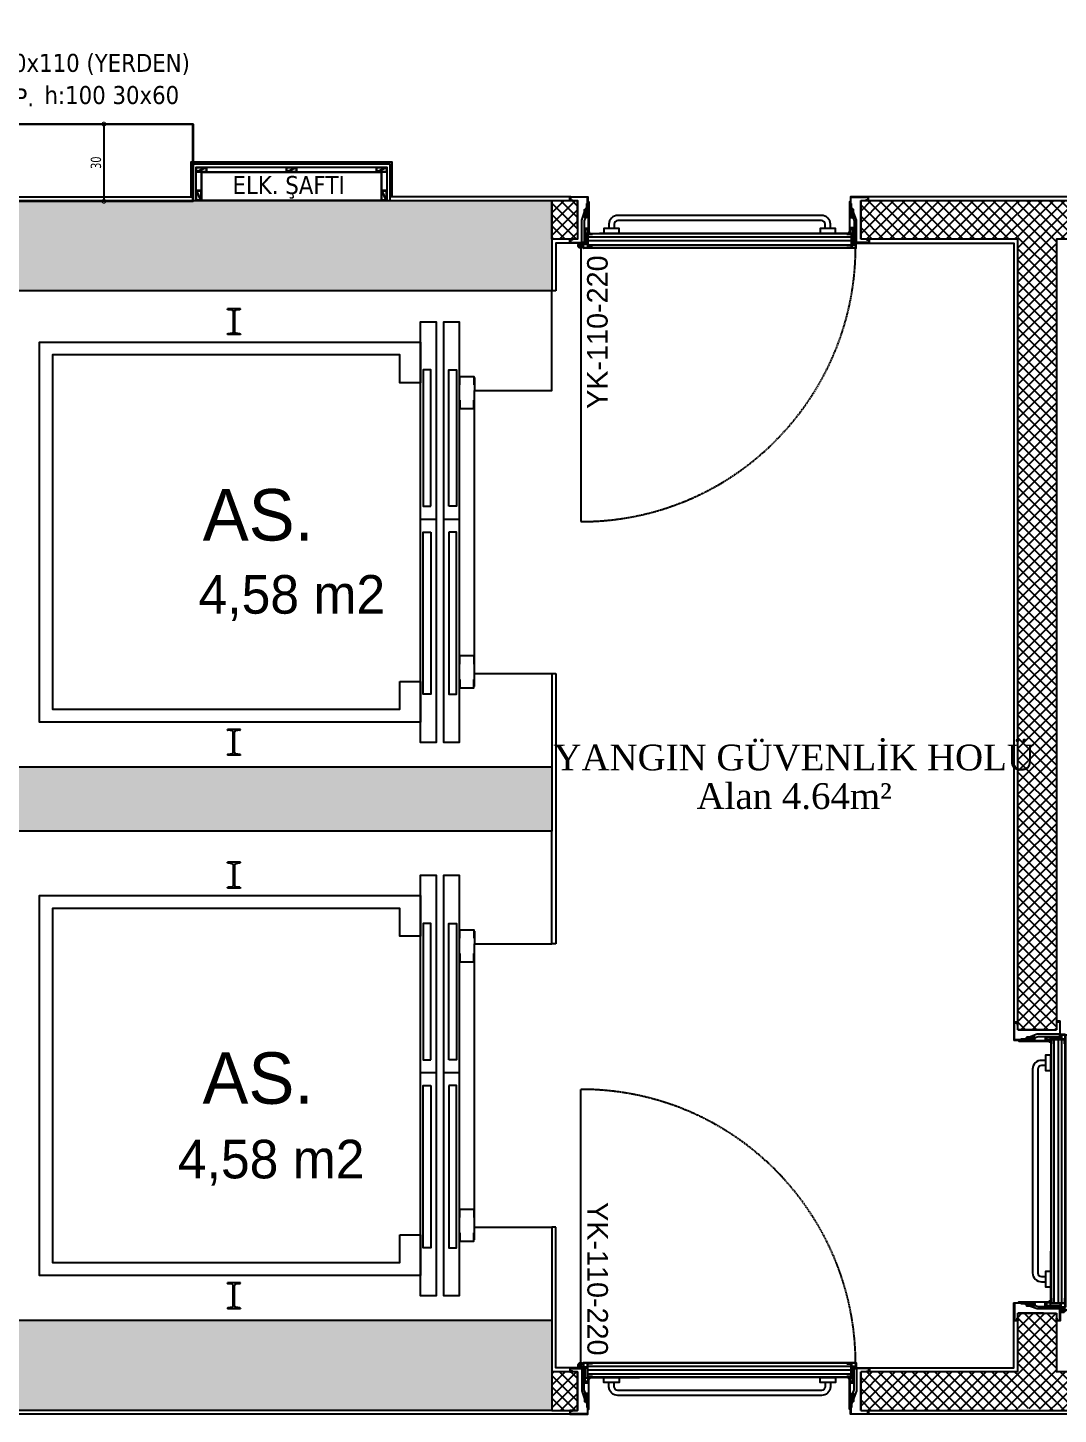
# Model space of a CAD drawing. Header units: millimetres. Extents: x -29311 to -3405, y 28913 to 42880.
# Drawn here: x -15732 to -15331, y 31023 to 31562 of the extents above; entities that cross this region are included whole.
import ezdxf
from ezdxf.enums import TextEntityAlignment as Align

# ---------------------------------------------------------------- set-up
doc = ezdxf.new("R2010")
doc.units = ezdxf.units.MM
doc.linetypes.add('HIDDEN', pattern=[0.375, 0.25, -0.125])
for name, color, linetype in [('1.2 mm sac', 7, 'Continuous'), ('A-ASANSOR', 146, 'Continuous'), ('A-BA', 1, 'Continuous'), ('A-DUVAR', 53, 'Continuous'), ('A-DUVAR-ALCIPAN', 9, 'Continuous'), ('A-DUVAR-ALCIPAN-CELIK', 144, 'Continuous'), ('A-DUVAR-TARAMA', 251, 'Continuous'), ('A-ELK-PANO', 66, 'Continuous'), ('A-KAPI', 214, 'Continuous'), ('A-KAPI-AKSESUAR', 206, 'Continuous'), ('A-KAPI-METAL', 84, 'Continuous'), ('A-KAPI-PROFIL', 206, 'Continuous'), ('A-MK-YANGIN-DOLAP', 35, 'Continuous'), ('A-SIVA-ALCIPAN', 247, 'Continuous'), ('A-SIVA-IC', 97, 'Continuous'), ('A-YALITIM-ISI', 251, 'BATTING'), ('A-YAZI', 136, 'Continuous'), ('level', 10, 'Continuous'), ('yazı1', 7, 'Continuous')]:
    doc.layers.add(name, color=color, linetype=linetype)
for name, color, linetype, lineweight in [('E-ELEKTRK ŞAFT', 5, 'Continuous', 30), ('e-ölçü', 7, 'Continuous', 25), ('tarama-betonarme', 252, 'Continuous', 13)]:
    doc.layers.add(name, color=color, linetype=linetype, lineweight=lineweight)
doc.styles.add('Dimension Text', font='tahoma.ttf', dxfattribs={"width": 0.8})
doc.styles.add('GEO- BAYRAKTAR FİNAL PROJE 140518$0$Standard', font='arial.ttf')
doc.styles.add('HA_SMART', font='')
doc.styles.get("Standard").update_dxf_attribs({"font": 'arial.ttf'})
doc.styles.add('Tahoma', font='tahoma.ttf')
doc.styles.add('YAZ', font='times.ttf', dxfattribs={"height": 0.12})
doc.styles.get('HA_SMART').set_extended_font_data('Sakkal Majalla')
doc.linetypes.add('BATTING', pattern='A,0.00254,-2.54,[134,ltypeshp.shx,S=2.54,R=0,X=-2.54,Y=0],-5.08,[134,ltypeshp.shx,S=2.54,R=180,X=2.54,Y=0],-2.54', length=10.16254)
doc.dimstyles.new('AYG-OLCU 1 to 2', dxfattribs={"dimtxt": 4, "dimasz": 3, "dimexe": 1.5, "dimexo": 1, "dimgap": 1, "dimtad": 1, "dimdec": 0, "dimdsep": 46, "dimtxsty": 'Dimension Text', "dimblk": 'DOTSMALL', "dimcen": 0, "dimclrd": 256, "dimclre": 256, "dimclrt": 256, "dimadec": 0, "dimazin": 0, "dimtfac": 1, "dimtdec": 0, "dimtofl": 0, "dimtmove": 1, "dimatfit": 3, "dimfxl": 1, "dimarcsym": 0})
pattern_1 = [(45, (-65876.5644, 50035.5397), (-2.2097087, 2.2097087), []), (135, (-65876.5644, 50035.5397), (-2.2097087, -2.2097087), [])]

# ---------------------------------------------------------------- blocks, each defined once
blk = doc.blocks.new('METİKET')
at = {"layer": 'yazı1', "linetype": 'ByBlock', "style": 'HA_SMART'}
for tag, height, p in [('MAHALADI', 20, (13369.86, 684.63)), ('ALAN', 15, (13369.86, 652.23))]:
    blk.add_attdef(tag, text='', height=height, dxfattribs=at).set_placement(p, align=Align.CENTER)
blk = doc.blocks.new('I_5-10')
for p, q in [((0, -0.0012), (0, 0)), ((0, 0), (0.05, 0)), ((0.05, -0.0012), (0.05, 0)), ((0.0017, -0.0032), (0.0175, -0.0053)), ((0.0225, -0.0103), (0.0225, -0.0897)), ((0.0275, -0.0103), (0.0275, -0.0897)), ((0.0325, -0.0053), (0.0483, -0.0032)), ((0, -0.0988), (0, -0.1)), ((0, -0.1), (0.05, -0.1)), ((0.0017, -0.0968), (0.0175, -0.0947)), ((0.0325, -0.0947), (0.0483, -0.0968)), ((0.05, -0.0988), (0.05, -0.1))]:
    blk.add_line(p, q)
for centre, radius, start, end in [((0.002, -0.0012), 0.002, 180, 262.4258), ((0.0175, -0.0103), 0.005, 0, 90), ((0.0325, -0.0103), 0.005, 90, 180), ((0.048, -0.0012), 0.002, 277.5742, 0), ((0.002, -0.0988), 0.002, 97.5742, 180), ((0.0175, -0.0897), 0.005, 270, 0), ((0.0325, -0.0897), 0.005, 179.958, 270), ((0.048, -0.0988), 0.002, 0, 82.4258)]:
    blk.add_arc(centre, radius, start, end)
blk = doc.blocks.new('KAPIYANGIN')
at = {"color": 8, "linetype": 'HIDDEN'}
blk.add_lwpolyline([(85085.65, 20208.57), (85192.35, 20208.57, 0.411438), (85086.66, 20315.27, 0.002371), (85085.65, 20315.28)], format="xyb", dxfattribs=at)
for radius in [1, 0.5, 0.4]:
    blk.add_circle((85085.12, 20208.45), radius)
at = {"linetype": 'ByBlock', "ltscale": 12}
blk.add_arc((85080.61, 20211.14), 0.0345, 188.5836, 255.4134, dxfattribs=at)
at = {"layer": '1.2 mm sac', "color": 0}
blk.add_line((85084.38, 20211.1), (85080.6, 20211.1), dxfattribs=at)
at = {"layer": 'A-DUVAR'}
for points in [[(85077.62, 20317.25), (85067.62, 20317.25)], [(85077.62, 20207.25), (85067.62, 20207.25)]]:
    blk.add_lwpolyline(points, dxfattribs=at)
at = {"layer": 'A-DUVAR-ALCIPAN', "linetype": 'ByBlock', "ltscale": 12}
for p, q in [((85081.77, 20211.3), (85081.77, 20313.6)), ((85084.77, 20211.3), (85084.77, 20315.3))]:
    blk.add_line(p, q, dxfattribs=at)
at = {"layer": 'A-KAPI-AKSESUAR', "ltscale": 12}
for points in [[(85080.42, 20301.45), (85080.42, 20307.45), (85078.42, 20307.45), (85078.42, 20301.45)], [(85080.42, 20217.45), (85080.42, 20223.45), (85078.42, 20223.45), (85078.42, 20217.45)]]:
    blk.add_lwpolyline(points, close=True, dxfattribs=at)
for points in [[(85078.42, 20305.45), (85076.82, 20305.45, 0.414214), (85073.42, 20302.05), (85073.42, 20222.85, 0.414214), (85076.82, 20219.45), (85078.42, 20219.45)], [(85078.42, 20303.45), (85076.82, 20303.45, 0.414214), (85075.42, 20302.05), (85075.42, 20222.85, 0.414214), (85076.82, 20221.45), (85078.42, 20221.45)]]:
    blk.add_lwpolyline(points, format="xyb", dxfattribs=at)
at = {"layer": 'A-KAPI-METAL'}
for p, q in [((85080.42, 20313.87), (85080.42, 20215.81)), ((85084.35, 20313.95), (85080.5, 20313.95)), ((85080.57, 20313.8), (85085.97, 20313.8)), ((85080.57, 20313.8), (85080.57, 20311.8)), ((85080.57, 20313.8), (85080.57, 20213.1)), ((85080.77, 20313.6), (85085.77, 20313.6)), ((85080.77, 20313.6), (85080.77, 20311.8)), ((85084.22, 20315.37), (85084.22, 20314.01)), ((85084.22, 20314.01), (85084.37, 20314.01)), ((85086.04, 20315.45), (85084.3, 20315.45)), ((85084.37, 20313.99), (85084.37, 20315.3)), ((85085.97, 20315.3), (85084.37, 20315.3)), ((85084.37, 20315.26), (85084.52, 20315.26)), ((85084.52, 20315.26), (85084.52, 20313.89)), ((85084.77, 20315.3), (85085.97, 20315.3)), ((85085.77, 20311.8), (85085.77, 20313.6)), ((85085.97, 20315.3), (85085.97, 20209.6)), ((85085.97, 20313.8), (85085.97, 20311.8)), ((85086.12, 20315.37), (85086.12, 20209.53)), ((85080.77, 20311.8), (85080.57, 20311.8)), ((85085.97, 20311.8), (85085.77, 20311.8)), ((85080.42, 20211.03), (85080.42, 20231.28)), ((85084.35, 20210.95), (85080.5, 20210.95)), ((85080.57, 20213.1), (85080.77, 20213.1)), ((85080.57, 20211.1), (85080.57, 20213.1)), ((85080.57, 20211.1), (85085.97, 20211.1)), ((85080.77, 20213.1), (85080.77, 20211.3)), ((85080.77, 20211.3), (85085.77, 20211.3)), ((85084.22, 20209.53), (85084.22, 20210.89)), ((85084.22, 20210.89), (85084.37, 20210.89)), ((85084.37, 20210.91), (85084.37, 20209.6)), ((85084.52, 20209.65), (85084.52, 20211.01)), ((85085.77, 20213.1), (85085.97, 20213.1)), ((85085.77, 20213.1), (85085.77, 20211.3)), ((85085.97, 20211.1), (85085.97, 20213.1)), ((85086.04, 20209.45), (85084.3, 20209.45)), ((85084.37, 20209.65), (85084.52, 20209.65)), ((85085.97, 20209.6), (85084.37, 20209.6)), ((85085.97, 20209.6), (85084.77, 20209.6))]:
    blk.add_line(p, q, dxfattribs=at)
for points in [[(85066.12, 20320.15), (85066.12, 20313.35, 0.414214), (85066.22, 20313.25), (85074.22, 20313.25), (85074.22, 20313.45), (85066.37, 20313.45, -0.414214), (85066.32, 20313.5), (85066.32, 20320, -0.414214), (85066.37, 20320.05), (85067.37, 20320.05, -0.414214), (85067.42, 20320), (85067.42, 20319.25), (85067.62, 20319.25), (85067.62, 20320.15, 0.414214), (85067.52, 20320.25), (85066.22, 20320.25, 0.414214)], [(85082.72, 20320.65, 0.414214), (85082.62, 20320.55), (85082.62, 20319.65), (85082.82, 20319.65), (85082.82, 20320.4, -0.414214), (85082.87, 20320.45), (85083.87, 20320.45, -0.414214), (85083.92, 20320.4), (85083.92, 20314.6, -0.414214), (85083.87, 20314.55), (85078.32, 20314.55, 0.414214), (85078.22, 20314.43), (85078.22, 20313.15, 0.414154), (85078.32, 20313.05), (85079.87, 20313.05), (85069.61, 20313.05), (85068.2, 20313.05), (85069.61, 20313.05), (85069.61, 20313.25), (85068.2, 20313.25, 1), (85068.2, 20312.85), (85079.9, 20312.85, 0.938583), (85079.87, 20313.25), (85078.47, 20313.25, -0.414214), (85078.42, 20313.3), (85078.42, 20314.3, -0.414214), (85078.47, 20314.35), (85084.02, 20314.35, 0.414214), (85084.12, 20314.45), (85084.12, 20320.55, 0.414214), (85084.02, 20320.65)], [(85066.12, 20204.35), (85066.12, 20211.15, -0.414214), (85066.22, 20211.25), (85074.22, 20211.25), (85074.22, 20211.05), (85066.37, 20211.05, 0.414214), (85066.32, 20211), (85066.32, 20204.5, 0.414214), (85066.37, 20204.45), (85067.37, 20204.45, 0.414214), (85067.42, 20204.5), (85067.42, 20205.25), (85067.62, 20205.25), (85067.62, 20204.35, -0.414214), (85067.52, 20204.25), (85066.22, 20204.25, -0.414214)], [(85082.72, 20204.25, -0.414214), (85082.62, 20204.35), (85082.62, 20205.25), (85082.82, 20205.25), (85082.82, 20204.5, 0.414214), (85082.87, 20204.45), (85083.87, 20204.45, 0.414214), (85083.92, 20204.5), (85083.92, 20209.9, 0.414214), (85083.87, 20209.95), (85078.42, 20209.95, -0.414214), (85078.32, 20210.08), (85078.32, 20211.35, -0.414154), (85078.42, 20211.45), (85079.87, 20211.45), (85069.61, 20211.45), (85068.2, 20211.45), (85069.61, 20211.45), (85069.61, 20211.25), (85068.2, 20211.25, -1), (85068.2, 20211.65), (85079.9, 20211.65, -0.938583), (85079.87, 20211.25), (85078.57, 20211.25, 0.414214), (85078.52, 20211.2), (85078.52, 20210.21, 0.414214), (85078.57, 20210.15), (85084.02, 20210.15, -0.414214), (85084.12, 20210.05), (85084.12, 20204.35, -0.414214), (85084.02, 20204.25)]]:
    blk.add_lwpolyline(points, format="xyb", close=True, dxfattribs=at)
for centre, radius, start, end in [((85080.5, 20313.87), 0.08, 90, 180), ((85084.3, 20315.37), 0.08, 90, 180), ((85084.33, 20314), 0.0478, 295.1719, 356.1095), ((85084.44, 20313.88), 0.0816, 267.7148, 4.0381), ((85086.04, 20315.37), 0.08, 0, 90), ((85080.5, 20211.03), 0.08, 180, 270), ((85084.33, 20210.91), 0.0478, 3.8905, 64.8281), ((85084.44, 20211.02), 0.0816, 355.9619, 92.2852), ((85084.3, 20209.53), 0.08, 180, 270), ((85086.04, 20209.53), 0.08, 270, 0)]:
    blk.add_arc(centre, radius, start, end, dxfattribs=at)
at = {"layer": 'A-KAPI-PROFIL'}
for points in [[(85068.8, 20313.61), (85068.8, 20313.51), (85070.37, 20313.51), (85071.73, 20314.29), (85074.11, 20314.29), (85074.11, 20313.59), (85074.21, 20313.59), (85074.21, 20314.39), (85071.71, 20314.39), (85070.35, 20313.61), (85068.8, 20313.61)], [(85068.8, 20210.9), (85068.8, 20211), (85070.37, 20211), (85071.73, 20210.21), (85074.11, 20210.21), (85074.11, 20210.91), (85074.21, 20210.91), (85074.21, 20210.11), (85071.71, 20210.11), (85070.35, 20210.9), (85068.8, 20210.9)]]:
    blk.add_lwpolyline(points, dxfattribs=at)
for points in [[(85075.22, 20315.61), (85072.17, 20314.51), (85071.11, 20314.51), (85071.11, 20313.51), (85072.34, 20313.51), (85075.56, 20314.66), (85083.92, 20314.66), (85083.92, 20315.61)], [(85075.22, 20208.9), (85072.17, 20210), (85071.11, 20210), (85071.11, 20211), (85072.34, 20211), (85075.56, 20209.84), (85083.92, 20209.84), (85083.92, 20208.9)]]:
    blk.add_lwpolyline(points, close=True, dxfattribs=at)
at = {"layer": 'A-KAPI-PROFIL', "color": 8}
for points in [[(85079.05, 20314.33, 0.414214), (85078.85, 20314.13), (85078.85, 20313.48, 0.414214), (85079.05, 20313.28), (85080.07, 20313.28), (85080.07, 20312.82), (85079.93, 20312.82, 1), (85079.93, 20312.62), (85080.22, 20312.62, 0.414214), (85080.32, 20312.72), (85080.32, 20313.85), (85080.32, 20314.13, 0.414214), (85080.12, 20314.33)], [(85079.05, 20211.23, 0.414214), (85078.85, 20211.03), (85078.85, 20210.38, 0.414214), (85079.05, 20210.18), (85080.12, 20210.18, 0.414214), (85080.32, 20210.38), (85080.32, 20211.78, 0.414214), (85080.22, 20211.88), (85079.93, 20211.88, 1), (85079.93, 20211.68), (85080.07, 20211.68), (85080.07, 20211.23)]]:
    blk.add_lwpolyline(points, format="xyb", close=True, dxfattribs=at)
at = {"layer": 'A-YALITIM-ISI', "linetype": 'BATTING', "ltscale": 0.001}
blk.add_line((85083.27, 20313.6), (85083.27, 20211.3), dxfattribs=at)
at = {"layer": 'DEFPOINTS', "linetype": 'ByBlock', "ltscale": 12}
for p, q in [((85067.62, 20317.25), (85082.62, 20317.25)), ((85067.62, 20207.25), (85082.62, 20207.25))]:
    blk.add_line(p, q, dxfattribs=at)
at = {"layer": 'level', "insert": (85088.92, 20210.94), "char_height": 8, "width": 57.5362, "attachment_point": 3, "rotation": 180}
blk.add_mtext('YK-110-220', dxfattribs=at)
blk = doc.blocks.new('YANGIN KAPISII')
at = {"color": 8, "linetype": 'HIDDEN'}
blk.add_lwpolyline([(84749.46, 15361.45), (84749.46, 15468.15, -0.411438), (84856.16, 15362.46, -0.002371), (84856.17, 15361.45)], format="xyb", dxfattribs=at)
for radius in [1, 0.5, 0.4]:
    blk.add_circle((84749.34, 15360.92), radius)
at = {"linetype": 'ByBlock', "ltscale": 12}
blk.add_arc((84752.03, 15356.41), 0.0345, 194.5866, 261.4164, dxfattribs=at)
at = {"layer": '1.2 mm sac', "color": 0}
blk.add_line((84751.99, 15360.18), (84751.99, 15356.4), dxfattribs=at)
at = {"layer": 'A-DUVAR'}
for points in [[(84748.14, 15353.42), (84748.14, 15343.42)], [(84858.14, 15353.42), (84858.14, 15343.42)]]:
    blk.add_lwpolyline(points, dxfattribs=at)
at = {"layer": 'A-DUVAR-ALCIPAN', "linetype": 'ByBlock', "ltscale": 12}
for p, q in [((84752.19, 15360.57), (84856.19, 15360.57)), ((84752.19, 15357.57), (84854.49, 15357.57))]:
    blk.add_line(p, q, dxfattribs=at)
at = {"layer": 'A-KAPI-AKSESUAR', "ltscale": 12}
for points in [[(84758.34, 15356.22), (84764.34, 15356.22), (84764.34, 15354.22), (84758.34, 15354.22)], [(84842.34, 15356.22), (84848.34, 15356.22), (84848.34, 15354.22), (84842.34, 15354.22)]]:
    blk.add_lwpolyline(points, close=True, dxfattribs=at)
for points in [[(84846.34, 15354.22), (84846.34, 15352.62, -0.414214), (84842.94, 15349.22), (84763.74, 15349.22, -0.414214), (84760.34, 15352.62), (84760.34, 15354.22)], [(84844.34, 15354.22), (84844.34, 15352.62, -0.414214), (84842.94, 15351.22), (84763.74, 15351.22, -0.414214), (84762.34, 15352.62), (84762.34, 15354.22)]]:
    blk.add_lwpolyline(points, format="xyb", dxfattribs=at)
at = {"layer": 'A-KAPI-METAL'}
for p, q in [((84750.34, 15361.84), (84750.34, 15360.1)), ((84856.26, 15361.92), (84750.42, 15361.92)), ((84750.42, 15360.02), (84751.78, 15360.02)), ((84856.19, 15361.77), (84750.49, 15361.77)), ((84750.49, 15361.77), (84750.49, 15360.57)), ((84750.49, 15361.77), (84750.49, 15360.17)), ((84751.8, 15360.17), (84750.49, 15360.17)), ((84750.54, 15360.17), (84750.54, 15360.32)), ((84750.54, 15360.32), (84751.91, 15360.32)), ((84751.78, 15360.02), (84751.78, 15360.17)), ((84751.84, 15360.15), (84751.84, 15356.3)), ((84751.99, 15356.37), (84751.99, 15361.77)), ((84751.99, 15361.77), (84753.99, 15361.77)), ((84752.19, 15356.57), (84752.19, 15361.57)), ((84753.99, 15361.57), (84752.19, 15361.57)), ((84753.99, 15361.57), (84753.99, 15361.77)), ((84854.69, 15361.77), (84852.69, 15361.77)), ((84852.69, 15361.77), (84852.69, 15361.57)), ((84852.69, 15361.57), (84854.49, 15361.57)), ((84854.49, 15356.57), (84854.49, 15361.57)), ((84854.69, 15356.37), (84854.69, 15361.77)), ((84856.15, 15360.32), (84854.78, 15360.32)), ((84854.84, 15360.15), (84854.84, 15356.3)), ((84854.88, 15360.17), (84856.19, 15360.17)), ((84854.9, 15360.02), (84854.9, 15360.17)), ((84856.26, 15360.02), (84854.9, 15360.02)), ((84856.15, 15360.17), (84856.15, 15360.32)), ((84856.19, 15360.57), (84856.19, 15361.77)), ((84856.19, 15361.77), (84856.19, 15360.17)), ((84856.34, 15361.84), (84856.34, 15360.1)), ((84751.92, 15356.22), (84772.17, 15356.22)), ((84751.99, 15356.37), (84753.99, 15356.37)), ((84753.99, 15356.57), (84752.19, 15356.57)), ((84753.99, 15356.37), (84753.99, 15356.57)), ((84854.69, 15356.37), (84753.99, 15356.37)), ((84854.76, 15356.22), (84756.71, 15356.22)), ((84854.49, 15356.57), (84852.69, 15356.57)), ((84852.69, 15356.57), (84852.69, 15356.37)), ((84854.69, 15356.37), (84852.69, 15356.37))]:
    blk.add_line(p, q, dxfattribs=at)
for points in [[(84745.14, 15358.52, 0.414214), (84745.24, 15358.42), (84746.14, 15358.42), (84746.14, 15358.62), (84745.39, 15358.62, -0.414214), (84745.34, 15358.67), (84745.34, 15359.67, -0.414214), (84745.39, 15359.72), (84750.79, 15359.72, -0.414214), (84750.84, 15359.67), (84750.84, 15354.22, 0.414214), (84750.97, 15354.12), (84752.24, 15354.12, 0.414154), (84752.34, 15354.22), (84752.34, 15355.67), (84752.34, 15345.41), (84752.34, 15344), (84752.34, 15345.41), (84752.14, 15345.41), (84752.14, 15344, 1), (84752.54, 15344), (84752.54, 15355.7, 0.938583), (84752.14, 15355.67), (84752.14, 15354.37, -0.414214), (84752.09, 15354.32), (84751.1, 15354.32, -0.414214), (84751.04, 15354.37), (84751.04, 15359.82, 0.414214), (84750.94, 15359.92), (84745.24, 15359.92, 0.414214), (84745.14, 15359.82)], [(84861.54, 15358.52, -0.414214), (84861.44, 15358.42), (84860.54, 15358.42), (84860.54, 15358.62), (84861.29, 15358.62, 0.414214), (84861.34, 15358.67), (84861.34, 15359.67, 0.414214), (84861.29, 15359.72), (84855.49, 15359.72, 0.414214), (84855.44, 15359.67), (84855.44, 15354.12, -0.414214), (84855.32, 15354.02), (84854.04, 15354.02, -0.414154), (84853.94, 15354.12), (84853.94, 15355.67), (84853.94, 15345.41), (84853.94, 15344), (84853.94, 15345.41), (84854.14, 15345.41), (84854.14, 15344, -1), (84853.74, 15344), (84853.74, 15355.7, -0.938583), (84854.14, 15355.67), (84854.14, 15354.27, 0.414214), (84854.19, 15354.22), (84855.19, 15354.22, 0.414214), (84855.24, 15354.27), (84855.24, 15359.82, -0.414214), (84855.34, 15359.92), (84861.44, 15359.92, -0.414214), (84861.54, 15359.82)], [(84745.24, 15341.92), (84752.04, 15341.92, 0.414214), (84752.14, 15342.02), (84752.14, 15350.01), (84751.94, 15350.01), (84751.94, 15342.17, -0.414214), (84751.89, 15342.12), (84745.39, 15342.12, -0.414214), (84745.34, 15342.17), (84745.34, 15343.17, -0.414214), (84745.39, 15343.22), (84746.14, 15343.22), (84746.14, 15343.42), (84745.24, 15343.42, 0.414214), (84745.14, 15343.32), (84745.14, 15342.02, 0.414214)], [(84861.04, 15341.92), (84854.24, 15341.92, -0.414214), (84854.14, 15342.02), (84854.14, 15350.01), (84854.34, 15350.01), (84854.34, 15342.17, 0.414214), (84854.39, 15342.12), (84860.89, 15342.12, 0.414214), (84860.94, 15342.17), (84860.94, 15343.17, 0.414214), (84860.89, 15343.22), (84860.14, 15343.22), (84860.14, 15343.42), (84861.04, 15343.42, -0.414214), (84861.14, 15343.32), (84861.14, 15342.02, -0.414214)]]:
    blk.add_lwpolyline(points, format="xyb", close=True, dxfattribs=at)
for centre, radius, start, end in [((84750.42, 15361.84), 0.08, 90, 180), ((84750.42, 15360.1), 0.08, 180, 270), ((84751.8, 15360.13), 0.0478, 25.1719, 86.1095), ((84751.91, 15360.24), 0.0816, 357.7148, 94.0381), ((84854.77, 15360.24), 0.0816, 85.9619, 182.2852), ((84854.89, 15360.13), 0.0478, 93.8905, 154.8281), ((84856.26, 15361.84), 0.08, 0, 90), ((84856.26, 15360.1), 0.08, 270, 0), ((84751.92, 15356.3), 0.08, 180, 270), ((84854.76, 15356.3), 0.08, 270, 0)]:
    blk.add_arc(centre, radius, start, end, dxfattribs=at)
at = {"layer": 'A-KAPI-PROFIL'}
for points in [[(84749.79, 15351.02), (84750.89, 15347.97), (84750.89, 15346.91), (84751.89, 15346.91), (84751.89, 15348.14), (84750.73, 15351.36), (84750.73, 15359.72), (84749.79, 15359.72)], [(84856.5, 15351.02), (84855.4, 15347.97), (84855.4, 15346.91), (84854.4, 15346.91), (84854.4, 15348.14), (84855.56, 15351.36), (84855.56, 15359.72), (84856.5, 15359.72)]]:
    blk.add_lwpolyline(points, close=True, dxfattribs=at)
at = {"layer": 'A-KAPI-PROFIL', "color": 8}
for points in [[(84752.12, 15354.85, -0.414214), (84751.92, 15354.65), (84751.27, 15354.65, -0.414214), (84751.07, 15354.85), (84751.07, 15355.92, -0.414214), (84751.27, 15356.12), (84752.67, 15356.12, -0.414214), (84752.77, 15356.02), (84752.77, 15355.72, -1), (84752.57, 15355.72), (84752.57, 15355.87), (84752.12, 15355.87)], [(84855.22, 15354.85, -0.414214), (84855.02, 15354.65), (84854.37, 15354.65, -0.414214), (84854.17, 15354.85), (84854.17, 15355.87), (84853.72, 15355.87), (84853.72, 15355.72, -1), (84853.52, 15355.72), (84853.52, 15356.02, -0.414214), (84853.62, 15356.12), (84854.74, 15356.12), (84855.02, 15356.12, -0.414214), (84855.22, 15355.92)]]:
    blk.add_lwpolyline(points, format="xyb", close=True, dxfattribs=at)
at = {"layer": 'A-KAPI-PROFIL'}
for points in [[(84751.79, 15344.6), (84751.89, 15344.6), (84751.89, 15346.17), (84751.11, 15347.53), (84751.11, 15349.91), (84751.81, 15349.91), (84751.81, 15350.01), (84751.01, 15350.01), (84751.01, 15347.51), (84751.79, 15346.15), (84751.79, 15344.6)], [(84854.5, 15344.6), (84854.4, 15344.6), (84854.4, 15346.17), (84855.18, 15347.53), (84855.18, 15349.91), (84854.48, 15349.91), (84854.48, 15350.01), (84855.28, 15350.01), (84855.28, 15347.51), (84854.5, 15346.15), (84854.5, 15344.6)]]:
    blk.add_lwpolyline(points, dxfattribs=at)
at = {"layer": 'A-YALITIM-ISI', "linetype": 'BATTING', "ltscale": 0.001}
blk.add_line((84854.49, 15359.07), (84752.19, 15359.07), dxfattribs=at)
at = {"layer": 'DEFPOINTS', "linetype": 'ByBlock', "ltscale": 12}
for p, q in [((84748.14, 15343.42), (84748.14, 15358.42)), ((84858.14, 15343.42), (84858.14, 15358.42))]:
    blk.add_line(p, q, dxfattribs=at)
at = {"layer": 'level', "insert": (84751.83, 15364.72), "char_height": 8, "width": 13.9869, "attachment_point": 9, "rotation": 270}
blk.add_mtext('YK-110-220', dxfattribs=at)
blk = doc.blocks.new('2040')
at = {"layer": 'A-DUVAR-ALCIPAN-CELIK'}
for points in [[(85602.63, 5477.89), (85600.63, 5477.89), (85600.63, 5481.89), (85602.63, 5481.89)], [(85602.48, 5478.04), (85600.78, 5478.04), (85600.78, 5481.74), (85602.48, 5481.74)]]:
    blk.add_lwpolyline(points, close=True, dxfattribs=at)
at = {"layer": 'A-DUVAR-ALCIPAN-CELIK', "lineweight": 30}
blk.add_lwpolyline([(85600.78, 5481.74), (85602.48, 5478.04)], dxfattribs=at)
blk = doc.blocks.new('A$C020C3EA1')
at = {"layer": 'A-ELK-PANO', "lineweight": 30}
for points in [[(-249.37, 14.72), (-252.14, 14.72), (-252.14, 58.26), (-244.72, 58.26)], [(-239.39, 18.68), (-241.06, 18.68), (-241.06, 39.55), (-235.68, 39.55)]]:
    blk.add_lwpolyline(points, dxfattribs=at)
for points in [[(-249.37, 29.72), (-249.37, -0.28), (-139.37, -0.28), (-139.37, 29.72)], [(-239.39, 29.72), (-239.39, -0.28), (-139.39, -0.28), (-139.39, 29.72)]]:
    blk.add_lwpolyline(points, close=True, dxfattribs=at)
at = {"layer": 'A-MK-YANGIN-DOLAP', "lineweight": 50}
blk.add_lwpolyline([(-475, 24.25), (-365, 24.25), (-365, 0), (-475, 0)], close=True, dxfattribs=at)
at = {"layer": 'A-ELK-PANO', "lineweight": 30, "char_height": 7, "width": 103.6945, "attachment_point": 5, "style": 'Tahoma'}
for s, insert in [('K.A.K.P.', (-223.98, 63.65)), ('h:210 30x110 (YERDEN)', (-190.78, 52.87)), ('Z.A.K.P.', (-217.24, 40.1)), ('\\pt84;h:100 30x60', (-170.92, 40.94))]:
    blk.add_mtext(s, dxfattribs=dict(at, insert=insert))
at = {"layer": 'A-MK-YANGIN-DOLAP', "lineweight": 50, "insert": (-373.66, 17.61), "char_height": 8, "attachment_point": 3, "style": 'GEO- BAYRAKTAR FİNAL PROJE 140518$0$Standard'}
blk.add_mtext_dynamic_manual_height_columns('YANGIN DOLABI', width=116.2181, gutter_width=12.5, heights=[0], dxfattribs=at)
blk = doc.blocks.new('_DotSmall')
at = {"color": 0, "linetype": 'ByBlock', "const_width": 0.5}
blk.add_lwpolyline([(-0.0625, 0, 1), (0.0625, 0, 1)], format="xyb", close=True, dxfattribs=at)
blk = doc.blocks.new('*D262')
at = {"layer": 'A-KAPI', "lineweight": -2, "transparency": 16777216}
for p, q in [((-15694.47, 31524.48), (-15703.53, 31524.48)), ((-15702.03, 31524.48), (-15702.03, 31494.48)), ((-15694.47, 31494.48), (-15703.53, 31494.48))]:
    blk.add_line(p, q, dxfattribs=at)
at = {"layer": 'DEFPOINTS', "color": 0, "transparency": 16777216}
for p in [(-15693.47, 31524.48), (-15702.03, 31494.48), (-15693.47, 31494.48)]:
    blk.add_point(p, dxfattribs=at)
at = {"layer": 'A-KAPI', "lineweight": -2, "transparency": 16777216, "xscale": 3, "yscale": 3, "zscale": 3}
for p, rotation in [((-15702.03, 31524.48), 90), ((-15702.03, 31494.48), 270)]:
    blk.add_blockref('_DotSmall', p, dxfattribs=dict(at, rotation=rotation))
at = {"layer": 'A-KAPI', "transparency": 16777216, "insert": (-15705.11, 31509.48), "char_height": 4, "attachment_point": 5, "rotation": 90, "style": 'Dimension Text'}
blk.add_mtext('30', dxfattribs=at)

msp = doc.modelspace()

# ---------------------------------------------------------------- hatches: boundary and pattern name
at = {"layer": 'A-DUVAR-TARAMA'}
h = msp.add_hatch(dxfattribs=at)
h.set_pattern_fill('ANSI37', color=256, scale=25, style=0)
h.set_pattern_definition([(315, (-65876.5644, 12483.984), (-2.2097087, -2.2097087), []), (225, (-65876.5644, 12483.984), (-2.2097087, 2.2097087), [])])
h.paths.add_polyline_path([(-15528.01, 31494.76), (-15518.01, 31494.76), (-15518.01, 31479.76), (-15528.01, 31479.76)])
h.paths.add_polyline_path([(-15408.01, 31494.76), (-15347.01, 31494.76), (-15347.01, 31479.76), (-15408.01, 31479.76)])
h = msp.add_hatch(dxfattribs=at)
h.set_pattern_fill('ANSI37', color=256, scale=25, style=0)
h.set_pattern_definition(pattern_1)
h.paths.add_polyline_path([(-15332.01, 31494.76), (-15332.01, 31479.76), (-15178.01, 31479.76), (-15178.01, 31494.76)])
h.paths.add_polyline_path([(-15347.01, 31172.56), (-15332.01, 31172.56), (-15332.01, 31479.76), (-15332.01, 31494.76), (-15347.01, 31494.76)])
h.paths.add_polyline_path([(-15332.01, 31062.56), (-15347.01, 31062.56), (-15347.01, 31025.86), (-15332.01, 31024.76)])
h = msp.add_hatch(dxfattribs=at)
h.set_pattern_fill('ANSI37', color=256, scale=25, style=0)
h.set_pattern_definition(pattern_1)
h.paths.add_polyline_path([(-15528.01, 31024.76), (-15518.01, 31024.76), (-15518.01, 31039.76), (-15528.01, 31039.76)])
h.paths.add_polyline_path([(-15408.01, 31024.76), (-15347.01, 31024.76), (-15347.01, 31039.76), (-15408.01, 31039.76)])
h = msp.add_hatch(dxfattribs=at)
h.set_pattern_fill('ANSI37', color=256, scale=25, style=0)
h.set_pattern_definition(pattern_1)
h.paths.add_polyline_path([(-15332.01, 31024.76), (-15178.01, 31024.76), (-15178.01, 31039.76), (-15332.01, 31039.76)])
at = {"layer": 'tarama-betonarme'}
h = msp.add_hatch(dxfattribs=at)
h.set_pattern_fill('ANSI35', color=256, scale=25, style=0)
h.set_pattern_definition([(45, (-65876.5644, 45834.01), (-4.4194174, 4.4194174), []), (45, (-65872.145, 45834.01), (-4.4194174, 4.4194174), [7.8125, -1.5625, 0, -1.5625])])
edge = h.paths.add_edge_path()
edge.add_line((-15758.01, 31459.76), (-15758.01, 31274.76))
edge.add_line((-15758.01, 31274.76), (-15528.01, 31274.76))
edge.add_line((-15528.01, 31274.76), (-15528.01, 31249.76))
edge.add_line((-15528.01, 31249.76), (-15758.01, 31249.76))
edge.add_line((-15758.01, 31249.76), (-15758.01, 31059.76))
edge.add_line((-15758.01, 31059.76), (-15528.01, 31059.76))
edge.add_line((-15528.01, 31059.76), (-15528.01, 31024.76))
edge.add_line((-15528.01, 31024.76), (-15793.01, 31024.76))
edge.add_line((-15793.01, 31024.76), (-15793.01, 31104.76))
edge.add_line((-15793.01, 31104.76), (-16298.01, 31104.76))
edge.add_line((-16298.01, 31104.76), (-16298.01, 31024.76))
edge.add_line((-16298.01, 31024.76), (-16333.01, 31024.76))
edge.add_line((-16333.01, 31024.76), (-16333.01, 31139.76))
edge.add_line((-16333.01, 31139.76), (-15793.01, 31139.76))
edge.add_line((-15793.01, 31139.76), (-15793.01, 31494.76))
edge.add_line((-15793.01, 31494.76), (-15528.01, 31494.76))
edge.add_line((-15528.01, 31494.76), (-15528.01, 31459.76))
edge.add_line((-15528.01, 31459.76), (-15553.31, 31459.76))
edge.add_line((-15553.31, 31459.76), (-15758.01, 31459.76))
edge.add_line((-15758.01, 31459.76), (-15758.01, 31274.76))

# ---------------------------------------------------------------- linework, layer by layer
at = {"layer": 'A-ASANSOR'}
for p, q in [((-15558.01, 31310.98), (-15558.01, 31420.98)), ((-15579.01, 31370.98), (-15573.01, 31370.98)), ((-15570.01, 31370.98), (-15564.01, 31370.98)), ((-15558.01, 31095.98), (-15558.01, 31205.98)), ((-15579.01, 31155.98), (-15573.01, 31155.98)), ((-15570.01, 31155.98), (-15564.01, 31155.98))]:
    msp.add_line(p, q, dxfattribs=at)
for points in [[(-15558.01, 31425.98), (-15558.01, 31420.98), (-15528.01, 31420.98), (-15528.01, 31459.76)], [(-15579.01, 31284.28), (-15579.01, 31447.68), (-15573.01, 31447.68), (-15573.01, 31284.28), (-15579.01, 31284.28), (-15579.01, 31284.28)], [(-15570.01, 31284.28), (-15570.01, 31447.68), (-15564.01, 31447.68), (-15564.01, 31284.28), (-15570.01, 31284.28), (-15570.01, 31284.28)], [(-15563.76, 31423.22), (-15563.76, 31426.48), (-15558.26, 31426.48), (-15558.26, 31423.22)], [(-15563.76, 31417.24), (-15563.76, 31413.98), (-15558.26, 31413.98), (-15558.26, 31417.24)], [(-15563.76, 31314.72), (-15563.76, 31317.98), (-15558.26, 31317.98), (-15558.26, 31314.72)], [(-15563.76, 31308.74), (-15563.76, 31305.48), (-15558.26, 31305.48), (-15558.26, 31308.74)], [(-15558.01, 31305.98), (-15558.01, 31310.98), (-15528.01, 31310.98), (-15528.01, 31274.76)], [(-15558.01, 31210.98), (-15558.01, 31205.98), (-15528.01, 31205.98), (-15528.01, 31249.76)], [(-15579.01, 31069.28), (-15579.01, 31232.68), (-15573.01, 31232.68), (-15573.01, 31069.28), (-15579.01, 31069.28), (-15579.01, 31069.28)], [(-15570.01, 31069.28), (-15570.01, 31232.68), (-15564.01, 31232.68), (-15564.01, 31069.28), (-15570.01, 31069.28), (-15570.01, 31069.28)], [(-15563.76, 31208.22), (-15563.76, 31211.48), (-15558.26, 31211.48), (-15558.26, 31208.22)], [(-15563.76, 31202.24), (-15563.76, 31198.98), (-15558.26, 31198.98), (-15558.26, 31202.24)], [(-15563.76, 31099.72), (-15563.76, 31102.98), (-15558.26, 31102.98), (-15558.26, 31099.72)], [(-15563.76, 31093.74), (-15563.76, 31090.48), (-15558.26, 31090.48), (-15558.26, 31093.74)], [(-15558.01, 31090.98), (-15558.01, 31095.98), (-15528.01, 31095.98), (-15528.01, 31059.76)]]:
    msp.add_lwpolyline(points, dxfattribs=at)
for points in [[(-15587.01, 31307.98), (-15579.01, 31307.98), (-15579.01, 31292.18), (-15727.01, 31292.18), (-15727.01, 31439.78), (-15579.01, 31439.78), (-15579.01, 31423.98), (-15587.01, 31423.98), (-15587.01, 31434.78), (-15722.01, 31434.78), (-15722.01, 31297.18), (-15587.01, 31297.18)], [(-15575.01, 31375.98), (-15575.01, 31428.98), (-15578.01, 31428.98), (-15578.01, 31375.98)], [(-15568.01, 31375.98), (-15568.01, 31428.98), (-15565.01, 31428.98), (-15565.01, 31375.98)], [(-15575.01, 31365.98), (-15575.01, 31302.98), (-15578.01, 31302.98), (-15578.01, 31365.98)], [(-15568.01, 31365.98), (-15568.01, 31302.98), (-15565.01, 31302.98), (-15565.01, 31365.98)], [(-15587.01, 31092.98), (-15579.01, 31092.98), (-15579.01, 31077.18), (-15727.01, 31077.18), (-15727.01, 31224.78), (-15579.01, 31224.78), (-15579.01, 31208.98), (-15587.01, 31208.98), (-15587.01, 31219.78), (-15722.01, 31219.78), (-15722.01, 31082.18), (-15587.01, 31082.18)], [(-15575.01, 31160.98), (-15575.01, 31213.98), (-15578.01, 31213.98), (-15578.01, 31160.98)], [(-15568.01, 31160.98), (-15568.01, 31213.98), (-15565.01, 31213.98), (-15565.01, 31160.98)], [(-15575.01, 31150.98), (-15575.01, 31087.98), (-15578.01, 31087.98), (-15578.01, 31150.98)], [(-15568.01, 31150.98), (-15568.01, 31087.98), (-15565.01, 31087.98), (-15565.01, 31150.98)]]:
    msp.add_lwpolyline(points, close=True, dxfattribs=at)
at = {"layer": 'A-BA'}
msp.add_lwpolyline([(-15758.01, 31459.76), (-15758.01, 31274.76), (-15528.01, 31274.76), (-15528.01, 31249.76), (-15758.01, 31249.76), (-15758.01, 31059.76), (-15528.01, 31059.76), (-15528.01, 31024.76), (-15793.01, 31024.76), (-15793.01, 31104.76), (-16298.01, 31104.76), (-16298.01, 31024.76), (-16333.01, 31024.76), (-16333.01, 31139.76), (-15793.01, 31139.76), (-15793.01, 31494.76), (-15528.01, 31494.76), (-15528.01, 31459.76), (-15553.31, 31459.76), (-15758.01, 31459.76), (-15758.01, 31274.76)], dxfattribs=at)
at = {"layer": 'A-DUVAR'}
for p, q in [((-15408.01, 31494.76), (-15347.01, 31494.76)), ((-15408.01, 31479.76), (-15408.01, 31494.76)), ((-15347.01, 31479.76), (-15408.01, 31479.76)), ((-15347.01, 31039.76), (-15408.01, 31039.76)), ((-15408.01, 31039.76), (-15408.01, 31024.76)), ((-15178.01, 31039.76), (-15332.01, 31039.76)), ((-15408.01, 31024.76), (-15178.01, 31024.76))]:
    msp.add_line(p, q, dxfattribs=at)
for points in [[(-15528.01, 31494.76), (-15518.01, 31494.76), (-15518.01, 31479.76), (-15528.01, 31479.76), (-15528.01, 31494.76)], [(-15518.01, 31494.76), (-15518.01, 31479.76)], [(-15408.01, 31494.76), (-15408.01, 31479.76)], [(-15347.01, 31494.76), (-15178.01, 31494.76), (-15178.01, 31479.76), (-15332.01, 31479.76), (-15332.01, 31172.56)], [(-15347.01, 31172.56), (-15347.01, 31474.76), (-15347.01, 31474.76), (-15347.01, 31479.76)], [(-15347.01, 31172.56), (-15332.01, 31172.56)], [(-15347.01, 31039.76), (-15347.01, 31044.76), (-15347.01, 31044.76), (-15347.01, 31062.56)], [(-15347.01, 31062.56), (-15332.01, 31062.56)], [(-15332.01, 31062.56), (-15332.01, 31039.76), (-15332.01, 31039.76)], [(-15528.01, 31024.76), (-15518.01, 31024.76), (-15518.01, 31039.76), (-15528.01, 31039.76), (-15528.01, 31024.76)], [(-15518.01, 31039.76), (-15518.01, 31024.76)], [(-15408.01, 31039.76), (-15408.01, 31024.76)]]:
    msp.add_lwpolyline(points, dxfattribs=at)
at = {"layer": 'A-DUVAR-ALCIPAN'}
msp.add_lwpolyline([(-15667.4, 31494.76), (-15667.4, 31509.01), (-15590.9, 31509.01), (-15590.9, 31494.76)], dxfattribs=at)
at = {"layer": 'A-DUVAR-ALCIPAN-CELIK'}
for points in [[(-15666.15, 31494.76), (-15666.15, 31507.76), (-15592.15, 31507.76), (-15592.15, 31494.76)], [(-15664.15, 31494.76), (-15664.15, 31505.76), (-15594.15, 31505.76), (-15594.15, 31494.76)]]:
    msp.add_lwpolyline(points, dxfattribs=at)
msp.add_lwpolyline([(-15664.15, 31494.76), (-15594.15, 31494.76), (-15594.15, 31505.76), (-15664.15, 31505.76)], close=True, dxfattribs=at)
at = {"layer": 'A-SIVA-ALCIPAN'}
msp.add_lwpolyline([(-15668.15, 31496.26), (-15668.15, 31509.76), (-15590.15, 31509.76), (-15590.15, 31496.26)], dxfattribs=at)
at = {"layer": 'A-SIVA-IC'}
for p, q in [((-15528.01, 31310.98), (-15526.51, 31310.98)), ((-15526.51, 31310.98), (-15526.51, 31205.98)), ((-15526.51, 31205.98), (-15528.01, 31205.98))]:
    msp.add_line(p, q, dxfattribs=at)
for points in [[(-16441.84, 31496.27), (-15667.4, 31496.26)], [(-15520.58, 31496.26), (-15590.9, 31496.26)], [(-14908.99, 31496.26), (-15408.01, 31496.26)], [(-14899.74, 31496.26), (-14651.51, 31496.26), (-14651.51, 31023.26), (-15405.01, 31023.26)], [(-15518.01, 31478.26), (-15526.51, 31478.26), (-15526.51, 31459.76)], [(-15408.01, 31478.26), (-15348.51, 31478.26), (-15348.51, 31172.56)], [(-15526.51, 31459.76), (-15528.01, 31459.76)], [(-15526.51, 31095.98), (-15528.01, 31095.98)], [(-15518.01, 31041.26), (-15526.51, 31041.26), (-15526.51, 31095.98)], [(-15408.01, 31041.26), (-15348.51, 31041.26), (-15348.51, 31062.56)], [(-15521.01, 31023.26), (-16333.01, 31023.26)]]:
    msp.add_lwpolyline(points, dxfattribs=at)
at = {"layer": 'E-ELEKTRK ŞAFT'}
msp.add_lwpolyline([(-15664.15, 31494.76), (-15664.15, 31505.76), (-15594.15, 31505.76), (-15594.15, 31494.76), (-15664.15, 31494.76)], dxfattribs=at)

# ---------------------------------------------------------------- block references
at = {"layer": 'A-ASANSOR'}
for p, xscale, yscale, zscale, rotation in [((-15649.01, 31452.68), -100.0000000000019, 100, 100, 359.9999887003058), ((-15649.01, 31279.28), 100.0000000000019, 100.0000000000019, 100.0000000000019, 179.9999887003058), ((-15649.01, 31237.68), -100.0000000000019, 100, 100, 359.9999887003058), ((-15649.01, 31064.28), 100.0000000000019, 100.0000000000019, 100.0000000000019, 179.9999887003058)]:
    msp.add_blockref('I_5-10', p, dxfattribs=dict(at, xscale=xscale, yscale=yscale, zscale=zscale, rotation=rotation))
at = {"layer": 'A-ASANSOR', "linetype": 'ByBlock'}
ref = msp.add_blockref('METİKET', (-2274.37, 30678.05), dxfattribs=dict(at, xscale=-1))
ref.add_attrib('MAHALADI', 'AS.', dxfattribs={"layer": 'yazı1', "linetype": 'ByBlock', "height": 20, "style": 'HA_SMART'}).set_placement((-15642.06, 31362.69), align=Align.CENTER)
ref = msp.add_blockref('METİKET', (-2274.37, 30678.05), dxfattribs=dict(at, xscale=-1))
ref.add_attrib('MAHALADI', 'AS.', dxfattribs={"layer": 'yazı1', "linetype": 'ByBlock', "height": 20, "style": 'HA_SMART'}).set_placement((-15642.06, 31362.69), align=Align.CENTER)
ref = msp.add_blockref('METİKET', (-2258.89, 30682.05), dxfattribs=dict(at, xscale=-1))
ref.add_attrib('ALAN', '4,58 m2', dxfattribs={"layer": 'yazı1', "linetype": 'ByBlock', "height": 15, "style": 'HA_SMART'}).set_placement((-15629.01, 31334.28), align=Align.CENTER)
ref = msp.add_blockref('METİKET', (-2274.47, 30459.24), dxfattribs=dict(at, xscale=-1))
ref.add_attrib('MAHALADI', 'AS.', dxfattribs={"layer": 'yazı1', "linetype": 'ByBlock', "height": 20, "style": 'HA_SMART'}).set_placement((-15642.16, 31143.87), align=Align.CENTER)
ref = msp.add_blockref('METİKET', (-2274.47, 30459.24), dxfattribs=dict(at, xscale=-1))
ref.add_attrib('MAHALADI', 'AS.', dxfattribs={"layer": 'yazı1', "linetype": 'ByBlock', "height": 20, "style": 'HA_SMART'}).set_placement((-15642.16, 31143.87), align=Align.CENTER)
ref = msp.add_blockref('METİKET', (-2266.94, 30462.67), dxfattribs=dict(at, xscale=-1))
ref.add_attrib('ALAN', '4,58 m2', dxfattribs={"layer": 'yazı1', "height": 15, "style": 'HA_SMART'}).set_placement((-15637.05, 31114.9), align=Align.CENTER)
ref = msp.add_blockref('METİKET', (-2266.94, 30462.67), dxfattribs=dict(at, xscale=-1))
ref.add_attrib('ALAN', '4,58 m2', dxfattribs={"layer": 'yazı1', "height": 15, "style": 'HA_SMART'}).set_placement((-15637.05, 31114.9), align=Align.CENTER)
at = {"layer": 'A-DUVAR-ALCIPAN-CELIK', "rotation": 270.0000000000732}
for p in [(-21144.04, 117108.39), (-21109.04, 117108.39), (-21074.04, 117108.39)]:
    msp.add_blockref('2040', p, dxfattribs=at)
at = {"layer": 'A-DUVAR-ALCIPAN-CELIK'}
for p in [(-101266.79, 26016.87), (-101194.79, 26016.87)]:
    msp.add_blockref('2040', p, dxfattribs=at)
at = {"layer": 'A-KAPI', "rotation": 270}
msp.add_blockref('KAPIYANGIN', (-35725.26, 116562.39), dxfattribs=at)
at = {"layer": 'A-KAPI'}
for name, p in [('KAPIYANGIN', (-100414.63, 10855.31)), ('YANGIN KAPISII', (-100266.15, 15681.34))]:
    msp.add_blockref(name, p, dxfattribs=at)
at = {"layer": 'A-SIVA-IC'}
msp.add_blockref('A$C020C3EA1', (-15528.03, 31494.76), dxfattribs=at)

# ---------------------------------------------------------------- texts
at = {"layer": 'A-YAZI', "style": 'YAZ'}
for s, p in [('YANGIN GÜVENLİK HOLÜ', (-15433.86, 31273.42)), ('Alan 4.64m²', (-15433.86, 31258.42))]:
    msp.add_text(s, height=10, dxfattribs=at).set_placement(p, align=Align.CENTER)
at = {"layer": 'e-ölçü', "insert": (-15633.74, 31499.89), "char_height": 7, "width": 103.6945, "attachment_point": 5, "style": 'Tahoma'}
msp.add_mtext('\\pi-21,l28,t28;ELK.^IŞAFTI', dxfattribs=at)

# ---------------------------------------------------------------- dimensions: what is measured, and where the dimension line sits
at = {"layer": 'A-KAPI'}
dim = msp.add_linear_dim(base=(-15702.03, 31494.48), p1=(-15693.47, 31524.48), p2=(-15693.47, 31494.48), angle=90, dimstyle='AYG-OLCU 1 to 2', override={"dimfxl": 30, "dimfxlon": 1}, dxfattribs=at)
dim.commit()
dim.dimension.update_dxf_attribs({"geometry": '*D262', "text_midpoint": (-15705.11, 31509.48)})

doc.saveas('drawing.dxf')
